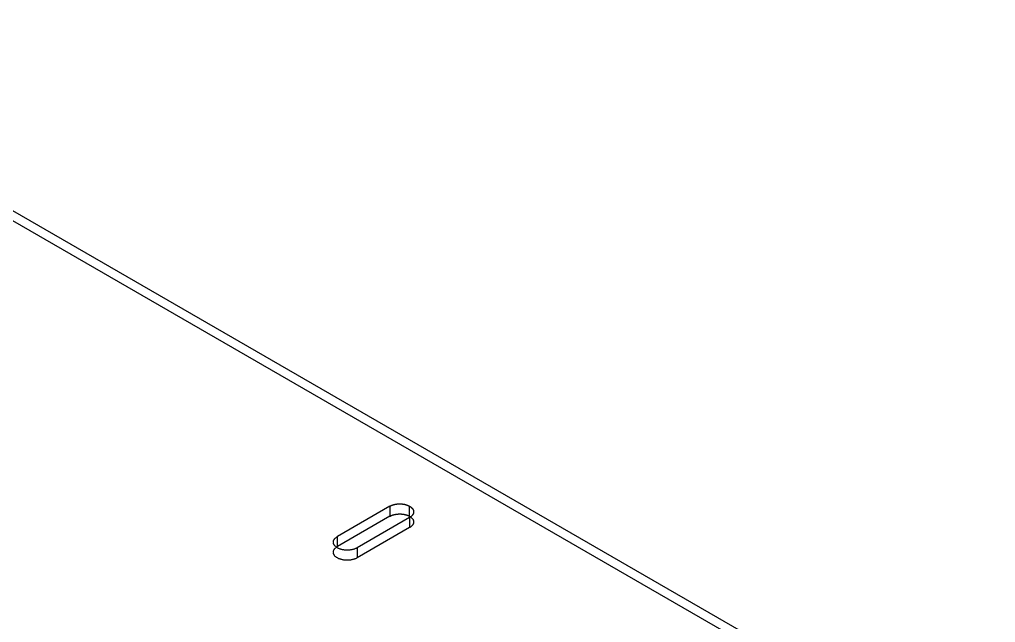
# Model space of a CAD drawing. Header units: inches. Extents: x 4 to 268, y 4 to 172.
# Drawn here: x 88.43 to 95.18, y 30.72 to 34.89 of the extents above; entities that cross this region are included whole.
import ezdxf

# ---------------------------------------------------------------- set-up
doc = ezdxf.new("R2010")
doc.units = ezdxf.units.IN
doc.header["$MEASUREMENT"] = 0

msp = doc.modelspace()

# ---------------------------------------------------------------- linework, layer by layer
at = {"layer": 'OUTLINE'}
for p, q in [((86.0963, 34.8889), (101.9302, 25.7469)), ((86.0963, 34.8191), (101.9302, 25.6771)), ((90.9948, 31.5212), (90.632, 31.3117)), ((90.9948, 31.5212), (90.9965, 31.5221)), ((90.9948, 31.5212), (90.9948, 31.4514)), ((90.9965, 31.5221), (90.9983, 31.5231)), ((90.9983, 31.5231), (91, 31.524)), ((91, 31.524), (91.0018, 31.5248)), ((91.0018, 31.5248), (91.0037, 31.5257)), ((91.0037, 31.5257), (91.0056, 31.5265)), ((91.0056, 31.5265), (91.0075, 31.5273)), ((91.0075, 31.5273), (91.0094, 31.5281)), ((91.0094, 31.5281), (91.0114, 31.5288)), ((91.0114, 31.5288), (91.0134, 31.5295)), ((91.0134, 31.5295), (91.0154, 31.5302)), ((91.0154, 31.5302), (91.0175, 31.5309)), ((91.0175, 31.5309), (91.0196, 31.5315)), ((91.0196, 31.5315), (91.0217, 31.5321)), ((91.0217, 31.5321), (91.0239, 31.5327)), ((91.0239, 31.5327), (91.026, 31.5332)), ((91.026, 31.5332), (91.0282, 31.5337)), ((91.0282, 31.5337), (91.0304, 31.5342)), ((91.0304, 31.5342), (91.0327, 31.5346)), ((91.0327, 31.5346), (91.0349, 31.5351)), ((91.0349, 31.5351), (91.0372, 31.5354)), ((91.0372, 31.5354), (91.0395, 31.5358)), ((91.0395, 31.5358), (91.0418, 31.5361)), ((91.0418, 31.5361), (91.0441, 31.5364)), ((91.0441, 31.5364), (91.0464, 31.5366)), ((91.0464, 31.5366), (91.0487, 31.5368)), ((91.0487, 31.5368), (91.0511, 31.537)), ((91.0511, 31.537), (91.0534, 31.5372)), ((91.0534, 31.5372), (91.0558, 31.5373)), ((91.0558, 31.5373), (91.0581, 31.5374)), ((91.0581, 31.5374), (91.0605, 31.5374)), ((91.0605, 31.5374), (91.0629, 31.5374)), ((91.0629, 31.5374), (91.0652, 31.5374)), ((91.0652, 31.5374), (91.0676, 31.5374)), ((91.0676, 31.5374), (91.0699, 31.5373)), ((91.0699, 31.5373), (91.0723, 31.5372)), ((91.0723, 31.5372), (91.0746, 31.537)), ((91.0746, 31.537), (91.077, 31.5368)), ((91.077, 31.5368), (91.0793, 31.5366)), ((91.0793, 31.5366), (91.0816, 31.5364)), ((91.0816, 31.5364), (91.0839, 31.5361)), ((91.0839, 31.5361), (91.0862, 31.5358)), ((91.0862, 31.5358), (91.0885, 31.5354)), ((91.0885, 31.5354), (91.0908, 31.5351)), ((91.0908, 31.5351), (91.093, 31.5346)), ((91.093, 31.5346), (91.0953, 31.5342)), ((91.0953, 31.5342), (91.0975, 31.5337)), ((91.0975, 31.5337), (91.0997, 31.5332)), ((91.0997, 31.5332), (91.1018, 31.5327)), ((91.1018, 31.5327), (91.104, 31.5321)), ((91.104, 31.5321), (91.1061, 31.5315)), ((91.1061, 31.5315), (91.1082, 31.5309)), ((91.1082, 31.5309), (91.1103, 31.5302)), ((91.1103, 31.5302), (91.1123, 31.5295)), ((91.1123, 31.5295), (91.1143, 31.5288)), ((91.1143, 31.5288), (91.1163, 31.5281)), ((91.1163, 31.5281), (91.1183, 31.5273)), ((91.1183, 31.5273), (91.1202, 31.5265)), ((91.1202, 31.5265), (91.122, 31.5257)), ((91.122, 31.5257), (91.1239, 31.5248)), ((91.1239, 31.5248), (91.1257, 31.524)), ((91.1257, 31.524), (91.1275, 31.5231)), ((91.1275, 31.5231), (91.1292, 31.5221)), ((91.1292, 31.5221), (91.1309, 31.5212)), ((91.1309, 31.4514), (91.1309, 31.5212)), ((91.1309, 31.5212), (91.1325, 31.5202)), ((91.1325, 31.5202), (91.1341, 31.5192)), ((91.1341, 31.5192), (91.1357, 31.5182)), ((91.1357, 31.5182), (91.1372, 31.5171)), ((91.1372, 31.5171), (91.1387, 31.5161)), ((91.1387, 31.5161), (91.1401, 31.515)), ((91.1401, 31.515), (91.1415, 31.5139)), ((91.1415, 31.5139), (91.1428, 31.5128)), ((90.9948, 31.4514), (90.632, 31.2419)), ((90.9948, 31.4514), (90.9965, 31.4523)), ((90.9965, 31.4523), (90.9983, 31.4532)), ((90.9983, 31.4532), (91, 31.4541)), ((91, 31.4541), (91.0018, 31.455)), ((91.0018, 31.455), (91.0037, 31.4559)), ((91.0037, 31.4559), (91.0056, 31.4567)), ((91.0056, 31.4567), (91.0075, 31.4575)), ((91.0075, 31.4575), (91.0094, 31.4583)), ((91.0094, 31.4583), (91.0114, 31.459)), ((91.0114, 31.459), (91.0134, 31.4597)), ((91.0134, 31.4597), (91.0154, 31.4604)), ((91.0154, 31.4604), (91.0175, 31.4611)), ((91.0175, 31.4611), (91.0196, 31.4617)), ((91.0196, 31.4617), (91.0217, 31.4623)), ((91.0217, 31.4623), (91.0239, 31.4629)), ((91.0239, 31.4629), (91.026, 31.4634)), ((91.026, 31.4634), (91.0282, 31.4639)), ((91.0282, 31.4639), (91.0304, 31.4644)), ((91.0304, 31.4644), (91.0327, 31.4648)), ((91.0327, 31.4648), (91.0349, 31.4652)), ((91.0349, 31.4652), (91.0372, 31.4656)), ((91.0372, 31.4656), (91.0395, 31.466)), ((91.0395, 31.466), (91.0418, 31.4663)), ((91.0418, 31.4663), (91.0441, 31.4666)), ((91.0441, 31.4666), (91.0464, 31.4668)), ((91.0464, 31.4668), (91.0487, 31.467)), ((91.0487, 31.467), (91.0511, 31.4672)), ((91.0511, 31.4672), (91.0534, 31.4674)), ((91.0534, 31.4674), (91.0558, 31.4675)), ((91.0558, 31.4675), (91.0581, 31.4676)), ((91.0581, 31.4676), (91.0605, 31.4676)), ((91.0605, 31.4676), (91.0629, 31.4676)), ((91.0629, 31.4676), (91.0652, 31.4676)), ((91.0652, 31.4676), (91.0676, 31.4676)), ((91.0676, 31.4676), (91.0699, 31.4675)), ((91.0699, 31.4675), (91.0723, 31.4674)), ((91.0723, 31.4674), (91.0746, 31.4672)), ((91.0746, 31.4672), (91.077, 31.467)), ((91.077, 31.467), (91.0793, 31.4668)), ((91.0793, 31.4668), (91.0816, 31.4666)), ((91.0816, 31.4666), (91.0839, 31.4663)), ((91.0839, 31.4663), (91.0862, 31.466)), ((91.0862, 31.466), (91.0885, 31.4656)), ((91.0885, 31.4656), (91.0908, 31.4652)), ((91.0908, 31.4652), (91.093, 31.4648)), ((91.093, 31.4648), (91.0953, 31.4644)), ((91.0953, 31.4644), (91.0975, 31.4639)), ((91.0975, 31.4639), (91.0997, 31.4634)), ((91.0997, 31.4634), (91.1018, 31.4629)), ((91.1018, 31.4629), (91.104, 31.4623)), ((91.104, 31.4623), (91.1061, 31.4617)), ((91.1061, 31.4617), (91.1082, 31.4611)), ((91.1082, 31.4611), (91.1103, 31.4604)), ((91.1103, 31.4604), (91.1123, 31.4597)), ((91.1123, 31.4597), (91.1143, 31.459)), ((91.1143, 31.459), (91.1163, 31.4583)), ((91.1163, 31.4583), (91.1183, 31.4575)), ((91.1183, 31.4575), (91.1202, 31.4567)), ((91.1202, 31.4567), (91.122, 31.4559)), ((91.122, 31.4559), (91.1239, 31.455)), ((91.1239, 31.455), (91.1257, 31.4541)), ((91.1257, 31.4541), (91.1275, 31.4532)), ((91.1275, 31.4532), (91.1292, 31.4523)), ((91.1292, 31.4523), (91.1309, 31.4514)), ((91.1309, 31.4514), (91.1325, 31.4504)), ((91.1325, 31.4504), (91.1341, 31.4494)), ((91.1341, 31.4494), (91.1357, 31.4484)), ((91.1357, 31.4484), (91.1372, 31.4473)), ((91.1372, 31.4467), (91.1357, 31.4456)), ((91.1387, 31.4477), (91.1372, 31.4467)), ((91.1372, 31.4473), (91.1387, 31.4463)), ((91.1401, 31.4488), (91.1387, 31.4477)), ((91.1387, 31.4463), (91.1401, 31.4452)), ((91.1415, 31.4499), (91.1401, 31.4488)), ((91.1428, 31.451), (91.1415, 31.4499)), ((91.1428, 31.5128), (91.1441, 31.5116)), ((91.1441, 31.4522), (91.1428, 31.451)), ((91.1441, 31.5116), (91.1454, 31.5105)), ((91.1454, 31.4533), (91.1441, 31.4522)), ((91.1454, 31.5105), (91.1466, 31.5093)), ((91.1466, 31.4545), (91.1454, 31.4533)), ((91.1466, 31.5093), (91.1477, 31.5081)), ((91.1477, 31.4557), (91.1466, 31.4545)), ((91.1477, 31.5081), (91.1488, 31.5069)), ((91.1488, 31.4569), (91.1477, 31.4557)), ((91.1488, 31.5069), (91.1498, 31.5057)), ((91.1498, 31.4582), (91.1488, 31.4569)), ((91.1498, 31.5057), (91.1508, 31.5044)), ((91.1508, 31.4594), (91.1498, 31.4582)), ((91.1508, 31.5044), (91.1517, 31.5032)), ((91.1517, 31.4606), (91.1508, 31.4594)), ((91.1517, 31.5032), (91.1526, 31.5019)), ((91.1526, 31.4619), (91.1517, 31.4606)), ((91.1526, 31.5019), (91.1534, 31.5006)), ((91.1534, 31.4632), (91.1526, 31.4619)), ((91.1534, 31.5006), (91.1542, 31.4993)), ((91.1542, 31.4645), (91.1534, 31.4632)), ((91.1542, 31.4993), (91.1549, 31.498)), ((91.1549, 31.4658), (91.1542, 31.4645)), ((91.1549, 31.498), (91.1556, 31.4967)), ((91.1556, 31.4671), (91.1549, 31.4658)), ((91.1556, 31.4967), (91.1562, 31.4954)), ((91.1562, 31.4684), (91.1556, 31.4671)), ((91.1562, 31.4954), (91.1567, 31.4941)), ((91.1567, 31.4697), (91.1562, 31.4684)), ((91.1567, 31.4941), (91.1572, 31.4927)), ((91.1572, 31.4711), (91.1567, 31.4697)), ((91.1572, 31.4927), (91.1576, 31.4914)), ((91.1576, 31.4724), (91.1572, 31.4711)), ((91.1576, 31.4914), (91.158, 31.4901)), ((91.158, 31.4738), (91.1576, 31.4724)), ((91.158, 31.4901), (91.1583, 31.4887)), ((91.1583, 31.4751), (91.158, 31.4738)), ((91.1583, 31.4887), (91.1586, 31.4873)), ((91.1586, 31.4765), (91.1583, 31.4751)), ((91.1586, 31.4873), (91.1588, 31.486)), ((91.1588, 31.4778), (91.1586, 31.4765)), ((91.1588, 31.486), (91.1589, 31.4846)), ((91.1589, 31.4792), (91.1588, 31.4778)), ((91.1589, 31.4846), (91.159, 31.4833)), ((91.159, 31.4805), (91.1589, 31.4792)), ((91.159, 31.4833), (91.1591, 31.4819)), ((91.1591, 31.4819), (91.159, 31.4805)), ((91.1309, 31.4426), (90.7681, 31.2332)), ((91.1325, 31.4436), (91.1309, 31.4426)), ((91.1309, 31.4426), (91.1309, 31.3728)), ((91.1341, 31.4446), (91.1325, 31.4436)), ((91.1357, 31.4456), (91.1341, 31.4446)), ((91.1401, 31.379), (91.1387, 31.3779)), ((91.1401, 31.4452), (91.1415, 31.4441)), ((91.1415, 31.3801), (91.1401, 31.379)), ((91.1415, 31.4441), (91.1428, 31.4429)), ((91.1428, 31.3812), (91.1415, 31.3801)), ((91.1428, 31.4429), (91.1441, 31.4418)), ((91.1441, 31.3824), (91.1428, 31.3812)), ((91.1441, 31.4418), (91.1454, 31.4406)), ((91.1454, 31.3835), (91.1441, 31.3824)), ((91.1454, 31.4406), (91.1466, 31.4395)), ((91.1466, 31.3847), (91.1454, 31.3835)), ((91.1466, 31.4395), (91.1477, 31.4383)), ((91.1477, 31.3859), (91.1466, 31.3847)), ((91.1477, 31.4383), (91.1488, 31.4371)), ((91.1488, 31.3871), (91.1477, 31.3859)), ((91.1488, 31.4371), (91.1498, 31.4358)), ((91.1498, 31.3883), (91.1488, 31.3871)), ((91.1498, 31.4358), (91.1508, 31.4346)), ((91.1508, 31.3896), (91.1498, 31.3883)), ((91.1508, 31.4346), (91.1517, 31.4333)), ((91.1517, 31.3908), (91.1508, 31.3896)), ((91.1517, 31.4333), (91.1526, 31.4321)), ((91.1526, 31.3921), (91.1517, 31.3908)), ((91.1526, 31.4321), (91.1534, 31.4308)), ((91.1534, 31.3934), (91.1526, 31.3921)), ((91.1534, 31.4308), (91.1542, 31.4295)), ((91.1542, 31.3947), (91.1534, 31.3934)), ((91.1542, 31.4295), (91.1549, 31.4282)), ((91.1549, 31.396), (91.1542, 31.3947)), ((91.1549, 31.4282), (91.1556, 31.4269)), ((91.1556, 31.3973), (91.1549, 31.396)), ((91.1556, 31.4269), (91.1562, 31.4256)), ((91.1562, 31.3986), (91.1556, 31.3973)), ((91.1562, 31.4256), (91.1567, 31.4243)), ((91.1567, 31.3999), (91.1562, 31.3986)), ((91.1567, 31.4243), (91.1572, 31.4229)), ((91.1572, 31.4012), (91.1567, 31.3999)), ((91.1572, 31.4229), (91.1576, 31.4216)), ((91.1576, 31.4026), (91.1572, 31.4012)), ((91.1576, 31.4216), (91.158, 31.4202)), ((91.158, 31.4039), (91.1576, 31.4026)), ((91.158, 31.4202), (91.1583, 31.4189)), ((91.1583, 31.4053), (91.158, 31.4039)), ((91.1583, 31.4189), (91.1586, 31.4175)), ((91.1586, 31.4066), (91.1583, 31.4053)), ((91.1586, 31.4175), (91.1588, 31.4162)), ((91.1588, 31.408), (91.1586, 31.4066)), ((91.1588, 31.4162), (91.1589, 31.4148)), ((91.1589, 31.4094), (91.1588, 31.408)), ((91.1589, 31.4148), (91.159, 31.4134)), ((91.159, 31.4107), (91.1589, 31.4094)), ((91.159, 31.4134), (91.1591, 31.4121)), ((91.1591, 31.4121), (91.159, 31.4107)), ((90.6288, 31.3097), (90.632, 31.3117)), ((90.632, 31.2419), (90.632, 31.3117)), ((91.1309, 31.3728), (90.7681, 31.1633)), ((91.1325, 31.3738), (91.1309, 31.3728)), ((91.1341, 31.3748), (91.1325, 31.3738)), ((91.1357, 31.3758), (91.1341, 31.3748)), ((91.1372, 31.3768), (91.1357, 31.3758)), ((91.1387, 31.3779), (91.1372, 31.3768)), ((90.6039, 31.2724), (90.604, 31.2752)), ((90.604, 31.2697), (90.6039, 31.2724)), ((90.604, 31.2752), (90.6043, 31.2779)), ((90.6043, 31.267), (90.604, 31.2697)), ((90.6043, 31.2779), (90.6049, 31.2806)), ((90.6049, 31.2643), (90.6043, 31.267)), ((90.6049, 31.2806), (90.6057, 31.2833)), ((90.6057, 31.2616), (90.6049, 31.2643)), ((90.6057, 31.2833), (90.6067, 31.2859)), ((90.6067, 31.2589), (90.6057, 31.2616)), ((90.6067, 31.2859), (90.608, 31.2886)), ((90.608, 31.2563), (90.6067, 31.2589)), ((90.608, 31.2886), (90.6095, 31.2911)), ((90.6095, 31.2537), (90.608, 31.2563)), ((90.6095, 31.2911), (90.6112, 31.2937)), ((90.6112, 31.2512), (90.6095, 31.2537)), ((90.6112, 31.2937), (90.6131, 31.2962)), ((90.6131, 31.2487), (90.6112, 31.2512)), ((90.6131, 31.2962), (90.6152, 31.2986)), ((90.6152, 31.2463), (90.6131, 31.2487)), ((90.6152, 31.2986), (90.6175, 31.301)), ((90.6175, 31.2439), (90.6152, 31.2463)), ((90.6175, 31.301), (90.6201, 31.3033)), ((90.6201, 31.2416), (90.6175, 31.2439)), ((90.6201, 31.3033), (90.6228, 31.3055)), ((90.6228, 31.3055), (90.6257, 31.3077)), ((90.6257, 31.3077), (90.6288, 31.3097)), ((90.6039, 31.2026), (90.604, 31.2053)), ((90.604, 31.1999), (90.6039, 31.2026)), ((90.604, 31.2053), (90.6043, 31.2081)), ((90.6043, 31.1972), (90.604, 31.1999)), ((90.6043, 31.2081), (90.6049, 31.2108)), ((90.6049, 31.1945), (90.6043, 31.1972)), ((90.6049, 31.2108), (90.6057, 31.2135)), ((90.6057, 31.1918), (90.6049, 31.1945)), ((90.6057, 31.2135), (90.6067, 31.2161)), ((90.6067, 31.1891), (90.6057, 31.1918)), ((90.6067, 31.2161), (90.608, 31.2187)), ((90.608, 31.1865), (90.6067, 31.1891)), ((90.608, 31.2187), (90.6095, 31.2213)), ((90.6095, 31.1839), (90.608, 31.1865)), ((90.6095, 31.2213), (90.6112, 31.2239)), ((90.6112, 31.1814), (90.6095, 31.1839)), ((90.6112, 31.2239), (90.6131, 31.2264)), ((90.6131, 31.1789), (90.6112, 31.1814)), ((90.6131, 31.2264), (90.6152, 31.2288)), ((90.6152, 31.1764), (90.6131, 31.1789)), ((90.6152, 31.2288), (90.6175, 31.2312)), ((90.6175, 31.1741), (90.6152, 31.1764)), ((90.6175, 31.2312), (90.6201, 31.2335)), ((90.6228, 31.2393), (90.6201, 31.2416)), ((90.6201, 31.2335), (90.6228, 31.2357)), ((90.6257, 31.2372), (90.6228, 31.2393)), ((90.6228, 31.2357), (90.6257, 31.2379)), ((90.6257, 31.2379), (90.6288, 31.2399)), ((90.6288, 31.2351), (90.6257, 31.2372)), ((90.6288, 31.2399), (90.632, 31.2419)), ((90.632, 31.2332), (90.6288, 31.2351)), ((90.6355, 31.2313), (90.632, 31.2332)), ((90.639, 31.2295), (90.6355, 31.2313)), ((90.6428, 31.2278), (90.639, 31.2295)), ((90.6466, 31.2263), (90.6428, 31.2278)), ((90.6506, 31.2248), (90.6466, 31.2263)), ((90.6547, 31.2235), (90.6506, 31.2248)), ((90.6589, 31.2222), (90.6547, 31.2235)), ((90.6632, 31.2211), (90.6589, 31.2222)), ((90.6677, 31.2201), (90.6632, 31.2211)), ((90.6721, 31.2193), (90.6677, 31.2201)), ((90.6767, 31.2186), (90.6721, 31.2193)), ((90.6813, 31.218), (90.6767, 31.2186)), ((90.6859, 31.2175), (90.6813, 31.218)), ((90.6906, 31.2172), (90.6859, 31.2175)), ((90.6953, 31.217), (90.6906, 31.2172)), ((90.7001, 31.2169), (90.6953, 31.217)), ((90.7048, 31.217), (90.7001, 31.2169)), ((90.7095, 31.2172), (90.7048, 31.217)), ((90.7142, 31.2175), (90.7095, 31.2172)), ((90.7188, 31.218), (90.7142, 31.2175)), ((90.7234, 31.2186), (90.7188, 31.218)), ((90.728, 31.2193), (90.7234, 31.2186)), ((90.7325, 31.2201), (90.728, 31.2193)), ((90.7369, 31.2211), (90.7325, 31.2201)), ((90.7412, 31.2222), (90.7369, 31.2211)), ((90.7454, 31.2235), (90.7412, 31.2222)), ((90.7495, 31.2248), (90.7454, 31.2235)), ((90.7535, 31.2263), (90.7495, 31.2248)), ((90.7574, 31.2278), (90.7535, 31.2263)), ((90.7611, 31.2295), (90.7574, 31.2278)), ((90.7647, 31.2313), (90.7611, 31.2295)), ((90.7681, 31.2332), (90.7647, 31.2313)), ((90.7681, 31.2332), (90.7681, 31.1633)), ((90.6201, 31.1718), (90.6175, 31.1741)), ((90.6228, 31.1695), (90.6201, 31.1718)), ((90.6257, 31.1674), (90.6228, 31.1695)), ((90.6288, 31.1653), (90.6257, 31.1674)), ((90.632, 31.1633), (90.6288, 31.1653)), ((90.6355, 31.1615), (90.632, 31.1633)), ((90.639, 31.1597), (90.6355, 31.1615)), ((90.6428, 31.158), (90.639, 31.1597)), ((90.6466, 31.1564), (90.6428, 31.158)), ((90.6506, 31.155), (90.6466, 31.1564)), ((90.6547, 31.1536), (90.6506, 31.155)), ((90.6589, 31.1524), (90.6547, 31.1536)), ((90.6632, 31.1513), (90.6589, 31.1524)), ((90.6677, 31.1503), (90.6632, 31.1513)), ((90.6721, 31.1495), (90.6677, 31.1503)), ((90.6767, 31.1487), (90.6721, 31.1495)), ((90.6813, 31.1481), (90.6767, 31.1487)), ((90.6859, 31.1477), (90.6813, 31.1481)), ((90.6906, 31.1473), (90.6859, 31.1477)), ((90.6953, 31.1471), (90.6906, 31.1473)), ((90.7001, 31.1471), (90.6953, 31.1471)), ((90.7048, 31.1471), (90.7001, 31.1471)), ((90.7095, 31.1473), (90.7048, 31.1471)), ((90.7142, 31.1477), (90.7095, 31.1473)), ((90.7188, 31.1481), (90.7142, 31.1477)), ((90.7234, 31.1487), (90.7188, 31.1481)), ((90.728, 31.1495), (90.7234, 31.1487)), ((90.7325, 31.1503), (90.728, 31.1495)), ((90.7369, 31.1513), (90.7325, 31.1503)), ((90.7412, 31.1524), (90.7369, 31.1513)), ((90.7454, 31.1536), (90.7412, 31.1524)), ((90.7495, 31.155), (90.7454, 31.1536)), ((90.7535, 31.1564), (90.7495, 31.155)), ((90.7574, 31.158), (90.7535, 31.1564)), ((90.7611, 31.1597), (90.7574, 31.158)), ((90.7647, 31.1615), (90.7611, 31.1597)), ((90.7681, 31.1633), (90.7647, 31.1615))]:
    msp.add_line(p, q, dxfattribs=at)

doc.saveas('drawing.dxf')
